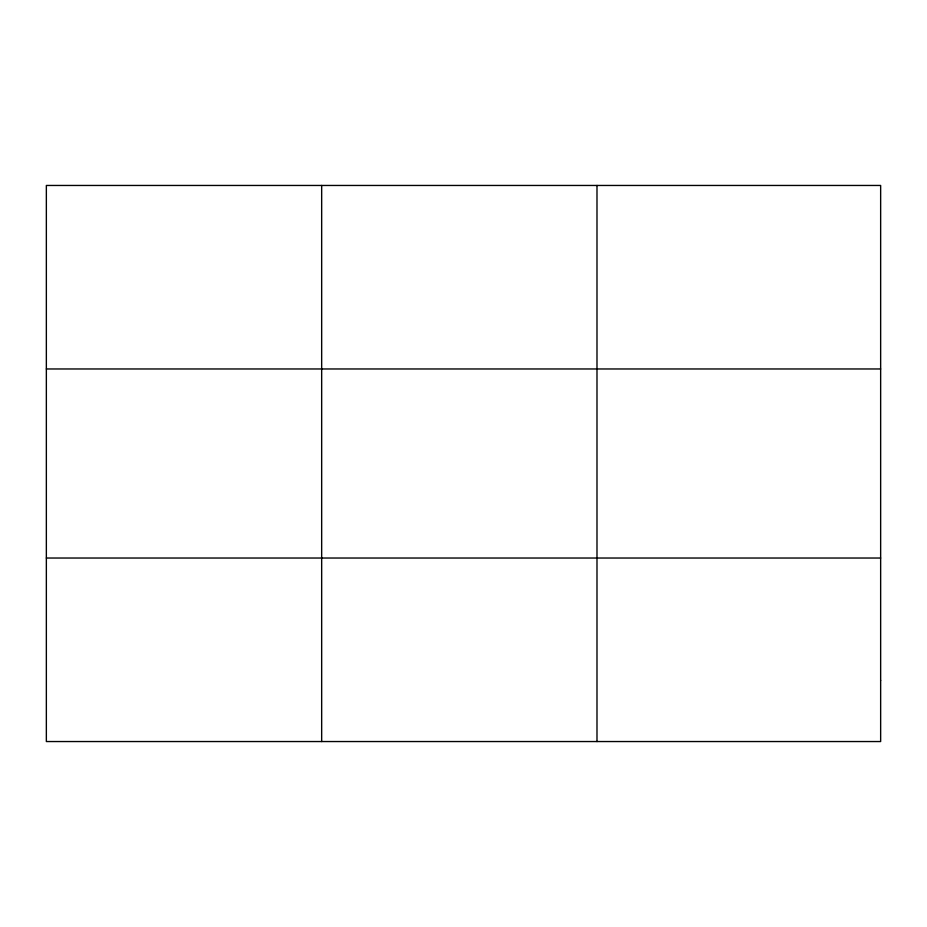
<?xml version="1.0" encoding="UTF-8"?>
<svg xmlns="http://www.w3.org/2000/svg" width="927" height="927" viewBox="0 0 927 927"><rect width="100%" height="100%" fill="white"/><g stroke="black" fill="none" stroke-linecap="round" stroke-linejoin="round"><path stroke-width="1.39" d="M321.669 185.458L321.669 741.542M596.988 185.458L596.988 741.542M46.35 368.969L880.65 368.969M46.35 558.031L880.65 558.031M880.65 680.372L880.65 741.542L46.35 741.542L46.35 185.458L880.65 185.458L880.65 680.372"/></g></svg>
